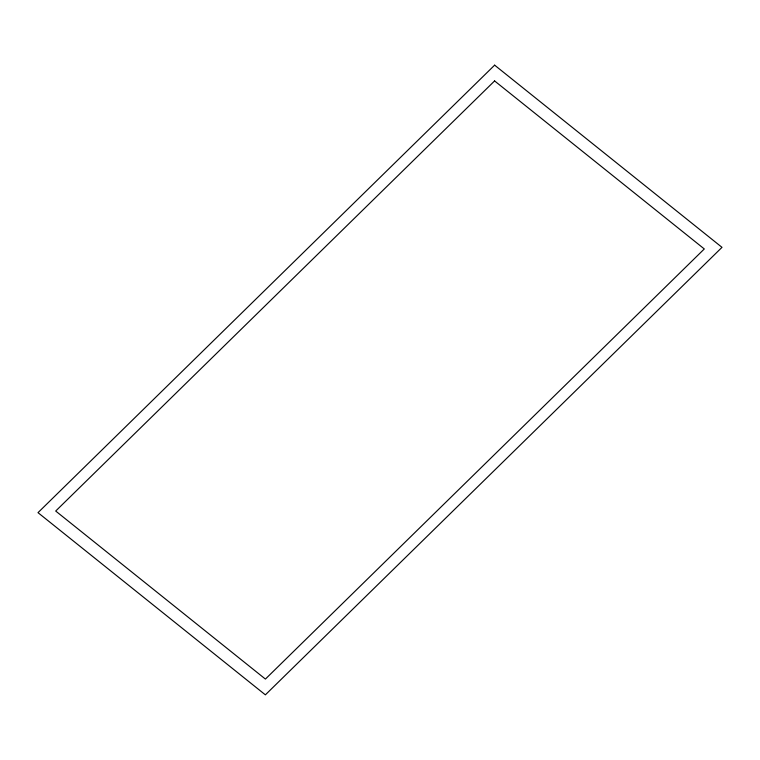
<?xml version="1.0" encoding="UTF-8"?>
<svg xmlns="http://www.w3.org/2000/svg" width="760" height="760" viewBox="0 0 760 760"><rect width="100%" height="100%" fill="white"/><g stroke="black" fill="none" stroke-linecap="round" stroke-linejoin="round"><path stroke-width="1.14" d="M494.627 65.16L38 512.658L265.373 694.839L722 247.342L494.627 65.16M494.589 80.93L55.699 511.043L265.411 679.069L704.301 248.957L494.589 80.93"/></g></svg>
